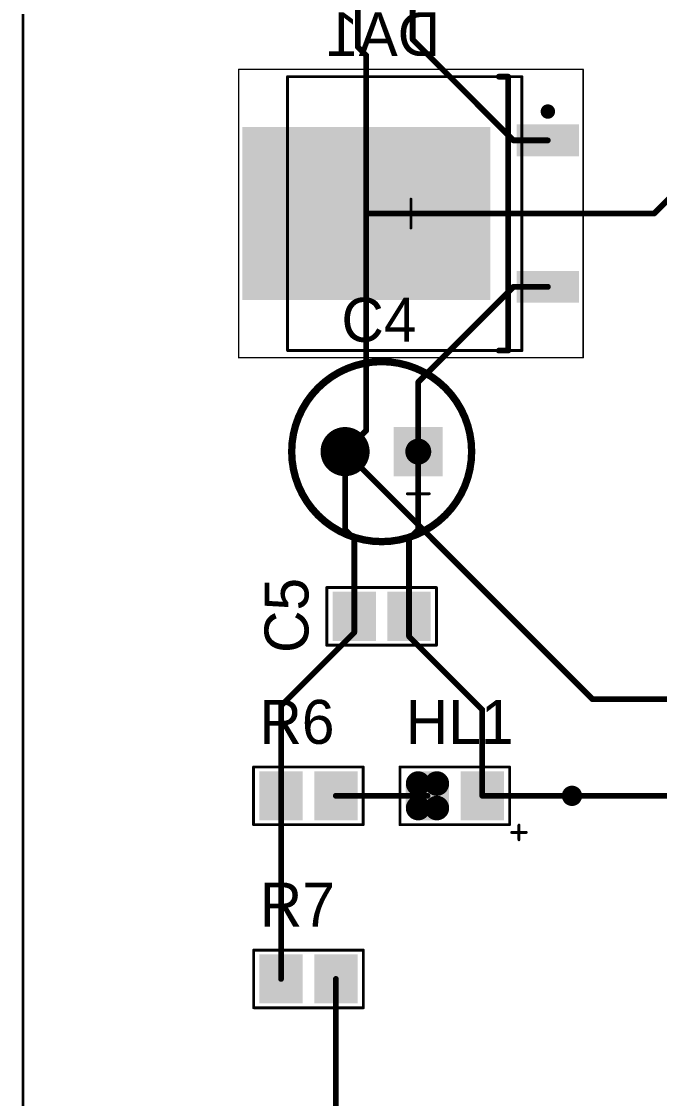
# Model space of a CAD drawing. Header units: millimetres. Extents: x 242 to 402, y 147 to 267.
# Drawn here: x 241.89 to 264.02, y 184.58 to 221.93 of the extents above; entities that cross this region are included whole.
import ezdxf

# ---------------------------------------------------------------- set-up
doc = ezdxf.new("R2010")
doc.units = ezdxf.units.MM
for name, color, linetype in [('BottomLayer', 5, 'Continuous'), ('BottomOverlay', 54, 'Continuous'), ('BottomPaste', 16, 'Continuous'), ('BottomSolder', 6, 'Continuous'), ('Mechanical13', 56, 'Continuous'), ('Mechanical15', 56, 'Continuous'), ('MultiLayer', 9, 'Continuous'), ('PadHoleLayer', 156, 'Continuous'), ('TopLayer', 1, 'Continuous'), ('TopOverlay', 2, 'Continuous'), ('TopPaste', 8, 'Continuous'), ('TopSolder', 216, 'Continuous'), ('ViaHoleLayer', 16, 'Continuous')]:
    doc.layers.add(name, color=color, linetype=linetype)

msp = doc.modelspace()

# ---------------------------------------------------------------- linework, layer by layer
at = {"layer": 'BottomLayer', "const_width": 0.2}
for points in [[(253.558, 221.04), (253.558, 226.568)], [(255.458, 221.3), (255.458, 226.568)], [(253.558, 221.04), (253.847, 220.751)], [(255.458, 221.3), (258.953, 217.805)], [(253.847, 215.265), (253.847, 220.751)], [(263.83, 215.265), (269.479, 220.914)], [(258.953, 217.805), (260.147, 217.805)], [(253.847, 207.746), (253.847, 215.265)], [(253.847, 215.265), (263.83, 215.265)], [(255.651, 209.423), (258.953, 212.725)], [(258.953, 212.725), (260.147, 212.725)], [(255.651, 207.01), (255.651, 209.423)], [(253.111, 207.01), (253.847, 207.746)], [(253.111, 207.01), (261.696, 198.425)], [(261.696, 198.425), (268.656, 198.425)], [(260.985, 195.072), (265.891, 195.072)]]:
    msp.add_lwpolyline(points, dxfattribs=at)
at = {"layer": 'BottomLayer'}
for points, const_width in [([(253.508, 221.04, 1), (253.608, 221.04, 1)], 0.1), ([(253.508, 221.04, 1), (253.608, 221.04, 1)], 0.1), ([(255.408, 221.3, 1), (255.508, 221.3, 1)], 0.1), ([(255.408, 221.3, 1), (255.508, 221.3, 1)], 0.1), ([(253.797, 220.751, 1), (253.897, 220.751, 1)], 0.1), ([(253.797, 220.751, 1), (253.897, 220.751, 1)], 0.1), ([(258.903, 217.805, 1), (259.003, 217.805, 1)], 0.1), ([(258.903, 217.805, 1), (259.003, 217.805, 1)], 0.1), ([(260.097, 217.805, 1), (260.197, 217.805, 1)], 0.1), ([(253.797, 215.265, 1), (253.897, 215.265, 1)], 0.1), ([(253.797, 215.265, 1), (253.897, 215.265, 1)], 0.1), ([(253.797, 215.265, 1), (253.897, 215.265, 1)], 0.1), ([(263.78, 215.265, 1), (263.88, 215.265, 1)], 0.1), ([(263.78, 215.265, 1), (263.88, 215.265, 1)], 0.1), ([(258.903, 212.725, 1), (259.003, 212.725, 1)], 0.1), ([(258.903, 212.725, 1), (259.003, 212.725, 1)], 0.1), ([(260.097, 212.725, 1), (260.197, 212.725, 1)], 0.1), ([(255.601, 209.423, 1), (255.701, 209.423, 1)], 0.1), ([(255.601, 209.423, 1), (255.701, 209.423, 1)], 0.1), ([(252.736, 207.01, 1), (253.486, 207.01, 1)], 0.75), ([(253.797, 207.746, 1), (253.897, 207.746, 1)], 0.1), ([(253.797, 207.746, 1), (253.897, 207.746, 1)], 0.1), ([(253.061, 207.01, 1), (253.161, 207.01, 1)], 0.1), ([(253.061, 207.01, 1), (253.161, 207.01, 1)], 0.1), ([(255.601, 207.01, 1), (255.701, 207.01, 1)], 0.1), ([(261.646, 198.425, 1), (261.746, 198.425, 1)], 0.1), ([(261.646, 198.425, 1), (261.746, 198.425, 1)], 0.1), ([(260.86, 195.072, 1), (261.11, 195.072, 1)], 0.25), ([(260.935, 195.072, 1), (261.035, 195.072, 1)], 0.1)]:
    msp.add_lwpolyline(points, format="xyb", close=True, dxfattribs=dict(at, const_width=const_width))
for points in [[(258.047, 212.365), (258.047, 218.165), (249.647, 212.365), (249.647, 218.165)], [(261.122, 217.355), (261.122, 218.255), (259.172, 217.355), (259.172, 218.255)], [(261.122, 212.275), (261.122, 213.175), (259.172, 212.275), (259.172, 213.175)], [(254.901, 207.76), (254.901, 206.26), (256.401, 207.76), (256.401, 206.26)]]:
    msp.add_solid(points, dxfattribs=at)
at = {"layer": 'BottomOverlay', "const_width": 0.2}
for points in [[(258.447, 220.015), (258.772, 220.015)], [(258.772, 210.515), (258.772, 220.015)], [(258.447, 210.515), (258.772, 210.515)]]:
    msp.add_lwpolyline(points, dxfattribs=at)
at = {"layer": 'BottomOverlay'}
for points, const_width in [([(258.397, 220.015, 1), (258.497, 220.015, 1)], 0.1), ([(258.722, 220.015, 1), (258.822, 220.015, 1)], 0.1), ([(258.722, 220.015, 1), (258.822, 220.015, 1)], 0.1), ([(260.272, 218.805, 1), (260.022, 218.805, 1)], 0.25), ([(259.96, 218.805, 1), (260.084, 218.805, 1)], 0.125), ([(260.21, 218.805, 1), (260.335, 218.805, 1)], 0.125), ([(258.397, 210.515, 1), (258.497, 210.515, 1)], 0.1), ([(258.722, 210.515, 1), (258.822, 210.515, 1)], 0.1), ([(258.722, 210.515, 1), (258.822, 210.515, 1)], 0.1)]:
    msp.add_lwpolyline(points, format="xyb", close=True, dxfattribs=dict(at, const_width=const_width))
at = {"layer": 'BottomPaste'}
for points in [[(258.047, 212.365), (258.047, 218.165), (249.647, 212.365), (249.647, 218.165)], [(261.122, 217.355), (261.122, 218.255), (259.172, 217.355), (259.172, 218.255)], [(261.122, 212.275), (261.122, 213.175), (259.172, 212.275), (259.172, 213.175)]]:
    msp.add_solid(points, dxfattribs=at)
at = {"layer": 'BottomSolder'}
for points, const_width in [([(252.685, 207.01, 1), (253.537, 207.01, 1)], 0.852), ([(260.809, 195.072, 1), (261.161, 195.072, 1)], 0.352)]:
    msp.add_lwpolyline(points, format="xyb", close=True, dxfattribs=dict(at, const_width=const_width))
for points in [[(258.149, 212.263), (258.149, 218.267), (249.545, 212.263), (249.545, 218.267)], [(261.224, 217.253), (261.224, 218.357), (259.07, 217.253), (259.07, 218.357)], [(261.224, 212.173), (261.224, 213.277), (259.07, 212.173), (259.07, 213.277)], [(254.799, 207.862), (254.799, 206.158), (256.503, 207.862), (256.503, 206.158)]]:
    msp.add_solid(points, dxfattribs=at)
at = {"layer": 'Mechanical13', "const_width": 0.1}
for points in [[(251.117, 220.015), (259.247, 220.015)], [(251.117, 210.515), (251.117, 220.015)], [(259.247, 210.515), (259.247, 220.015)], [(251.117, 210.515), (259.247, 210.515)]]:
    msp.add_lwpolyline(points, dxfattribs=at)
at = {"layer": 'Mechanical13', "const_width": 0.05}
for points in [[(251.092, 220.015, 1), (251.142, 220.015, 1)], [(251.092, 220.015, 1), (251.142, 220.015, 1)], [(259.222, 220.015, 1), (259.272, 220.015, 1)], [(259.222, 220.015, 1), (259.272, 220.015, 1)], [(251.092, 210.515, 1), (251.142, 210.515, 1)], [(251.092, 210.515, 1), (251.142, 210.515, 1)], [(259.222, 210.515, 1), (259.272, 210.515, 1)], [(259.222, 210.515, 1), (259.272, 210.515, 1)]]:
    msp.add_lwpolyline(points, format="xyb", close=True, dxfattribs=at)
at = {"layer": 'Mechanical15'}
for points, const_width in [([(241.935, 151.892), (241.935, 261.62)], 0.1), ([(249.422, 220.265), (261.372, 220.265)], 0.05), ([(249.422, 210.265), (249.422, 220.265)], 0.05), ([(261.372, 210.265), (261.372, 220.265)], 0.05), ([(255.397, 214.765), (255.397, 215.765)], 0.1), ([(254.897, 215.265), (255.897, 215.265)], 0.1), ([(249.422, 210.265), (261.372, 210.265)], 0.05)]:
    msp.add_lwpolyline(points, dxfattribs=dict(at, const_width=const_width))
for points, const_width in [([(249.41, 220.265, 1), (249.435, 220.265, 1)], 0.025), ([(249.41, 220.265, 1), (249.435, 220.265, 1)], 0.025), ([(261.359, 220.265, 1), (261.384, 220.265, 1)], 0.025), ([(261.359, 220.265, 1), (261.384, 220.265, 1)], 0.025), ([(255.372, 215.765, 1), (255.422, 215.765, 1)], 0.05), ([(254.872, 215.265, 1), (254.922, 215.265, 1)], 0.05), ([(255.872, 215.265, 1), (255.922, 215.265, 1)], 0.05), ([(255.372, 214.765, 1), (255.422, 214.765, 1)], 0.05), ([(249.41, 210.265, 1), (249.435, 210.265, 1)], 0.025), ([(249.41, 210.265, 1), (249.435, 210.265, 1)], 0.025), ([(261.359, 210.265, 1), (261.384, 210.265, 1)], 0.025), ([(261.359, 210.265, 1), (261.384, 210.265, 1)], 0.025)]:
    msp.add_lwpolyline(points, format="xyb", close=True, dxfattribs=dict(at, const_width=const_width))
at = {"layer": 'MultiLayer', "const_width": 0.25}
msp.add_lwpolyline([(260.86, 195.072, 1), (261.11, 195.072, 1)], format="xyb", close=True, dxfattribs=at)
at = {"layer": 'PadHoleLayer', "const_width": 0.45}
for points in [[(252.886, 207.01, 1), (253.336, 207.01, 1)], [(255.426, 207.01, 1), (255.876, 207.01, 1)]]:
    msp.add_lwpolyline(points, format="xyb", close=True, dxfattribs=at)
at = {"layer": 'TopLayer'}
for points, const_width in [([(252.736, 207.01, 1), (253.486, 207.01, 1)], 0.75), ([(253.061, 207.01, 1), (253.161, 207.01, 1)], 0.1), ([(255.601, 207.01, 1), (255.701, 207.01, 1)], 0.1), ([(253.061, 204.307, 1), (253.161, 204.307, 1)], 0.1), ([(253.061, 204.307, 1), (253.161, 204.307, 1)], 0.1), ([(255.601, 204.307, 1), (255.701, 204.307, 1)], 0.1), ([(255.601, 204.307, 1), (255.701, 204.307, 1)], 0.1), ([(253.381, 203.987, 1), (253.481, 203.987, 1)], 0.1), ([(253.381, 203.987, 1), (253.481, 203.987, 1)], 0.1), ([(255.281, 203.987, 1), (255.381, 203.987, 1)], 0.1), ([(255.281, 203.987, 1), (255.381, 203.987, 1)], 0.1), ([(253.381, 201.295, 1), (253.481, 201.295, 1)], 0.1), ([(253.381, 201.295, 1), (253.481, 201.295, 1)], 0.1), ([(255.281, 201.295, 1), (255.381, 201.295, 1)], 0.1), ([(255.281, 201.295, 1), (255.381, 201.295, 1)], 0.1), ([(253.381, 200.736, 1), (253.481, 200.736, 1)], 0.1), ([(253.381, 200.736, 1), (253.481, 200.736, 1)], 0.1), ([(255.281, 200.599, 1), (255.381, 200.599, 1)], 0.1), ([(255.281, 200.599, 1), (255.381, 200.599, 1)], 0.1), ([(250.841, 198.196, 1), (250.941, 198.196, 1)], 0.1), ([(250.841, 198.196, 1), (250.941, 198.196, 1)], 0.1), ([(257.821, 198.059, 1), (257.921, 198.059, 1)], 0.1), ([(257.821, 198.059, 1), (257.921, 198.059, 1)], 0.1), ([(255.483, 195.497, 1), (255.808, 195.497, 1)], 0.325), ([(256.133, 195.497, 1), (256.458, 195.497, 1)], 0.325), ([(250.841, 195.072, 1), (250.941, 195.072, 1)], 0.1), ([(250.841, 195.072, 1), (250.941, 195.072, 1)], 0.1), ([(252.741, 195.072, 1), (252.841, 195.072, 1)], 0.1), ([(255.921, 195.072, 1), (256.021, 195.072, 1)], 0.1), ([(257.821, 195.072, 1), (257.921, 195.072, 1)], 0.1), ([(257.821, 195.072, 1), (257.921, 195.072, 1)], 0.1), ([(260.86, 195.072, 1), (261.11, 195.072, 1)], 0.25), ([(260.935, 195.072, 1), (261.035, 195.072, 1)], 0.1), ([(255.483, 194.647, 1), (255.808, 194.647, 1)], 0.325), ([(256.133, 194.647, 1), (256.458, 194.647, 1)], 0.325), ([(250.841, 188.722, 1), (250.941, 188.722, 1)], 0.1), ([(252.741, 188.722, 1), (252.841, 188.722, 1)], 0.1)]:
    msp.add_lwpolyline(points, format="xyb", close=True, dxfattribs=dict(at, const_width=const_width))
at = {"layer": 'TopLayer', "const_width": 0.2}
for points in [[(253.111, 204.307), (253.111, 207.01)], [(255.651, 204.307), (255.651, 207.01)], [(253.111, 204.307), (253.431, 203.987)], [(255.331, 203.987), (255.651, 204.307)], [(253.431, 201.295), (253.431, 203.987)], [(255.331, 201.295), (255.331, 203.987)], [(253.431, 200.736), (253.431, 201.295)], [(255.331, 200.599), (255.331, 201.295)], [(250.891, 198.196), (253.431, 200.736)], [(255.331, 200.599), (257.871, 198.059)], [(250.891, 195.072), (250.891, 198.196)], [(257.871, 195.072), (257.871, 198.059)], [(250.891, 188.722), (250.891, 195.072)], [(252.791, 195.072), (255.971, 195.072)], [(257.871, 195.072), (260.985, 195.072)], [(252.791, 174.945), (252.791, 188.722)]]:
    msp.add_lwpolyline(points, dxfattribs=at)
at = {"layer": 'TopLayer'}
for points in [[(254.901, 207.76), (254.901, 206.26), (256.401, 207.76), (256.401, 206.26)], [(252.781, 202.045), (252.781, 200.545), (254.081, 202.045), (254.081, 200.545)], [(254.681, 202.045), (254.681, 200.545), (255.981, 202.045), (255.981, 200.545)], [(250.241, 195.822), (250.241, 194.322), (251.541, 195.822), (251.541, 194.322)], [(252.141, 195.822), (252.141, 194.322), (253.441, 195.822), (253.441, 194.322)], [(255.646, 195.822), (255.646, 194.322), (256.296, 195.822), (256.296, 194.322)], [(257.221, 195.822), (257.221, 194.322), (258.521, 195.822), (258.521, 194.322)], [(255.321, 195.497), (255.321, 194.647), (256.621, 195.497), (256.621, 194.647)], [(251.541, 187.972), (251.541, 189.472), (250.241, 187.972), (250.241, 189.472)], [(253.441, 187.972), (253.441, 189.472), (252.141, 187.972), (252.141, 189.472)]]:
    msp.add_solid(points, dxfattribs=at)
at = {"layer": 'TopOverlay'}
for points, const_width in [([(257.503, 207.01, 1), (251.259, 207.01, 1)], 0.254), ([(251.196, 207.01, 1), (251.323, 207.01, 1)], 0.127), ([(257.439, 207.01, 1), (257.566, 207.01, 1)], 0.127), ([(255.626, 205.93, 1), (255.676, 205.93, 1)], 0.05), ([(255.245, 205.549, 1), (255.295, 205.549, 1)], 0.05), ([(256.007, 205.549, 1), (256.057, 205.549, 1)], 0.05), ([(255.626, 205.168, 1), (255.676, 205.168, 1)], 0.05), ([(252.451, 202.295, 1), (252.501, 202.295, 1)], 0.05), ([(252.451, 202.295, 1), (252.501, 202.295, 1)], 0.05), ([(256.256, 202.295, 1), (256.306, 202.295, 1)], 0.05), ([(256.256, 202.295, 1), (256.306, 202.295, 1)], 0.05), ([(252.451, 200.295, 1), (252.501, 200.295, 1)], 0.05), ([(252.451, 200.295, 1), (252.501, 200.295, 1)], 0.05), ([(256.256, 200.395, 1), (256.306, 200.395, 1)], 0.05), ([(256.256, 200.395, 1), (256.306, 200.395, 1)], 0.05), ([(256.256, 200.295, 1), (256.306, 200.295, 1)], 0.05), ([(256.256, 200.295, 1), (256.306, 200.295, 1)], 0.05), ([(249.911, 196.072, 1), (249.961, 196.072, 1)], 0.05), ([(249.911, 196.072, 1), (249.961, 196.072, 1)], 0.05), ([(253.716, 196.072, 1), (253.766, 196.072, 1)], 0.05), ([(253.716, 196.072, 1), (253.766, 196.072, 1)], 0.05), ([(254.991, 196.072, 1), (255.041, 196.072, 1)], 0.05), ([(254.991, 196.072, 1), (255.041, 196.072, 1)], 0.05), ([(258.796, 196.072, 1), (258.846, 196.072, 1)], 0.05), ([(258.796, 196.072, 1), (258.846, 196.072, 1)], 0.05), ([(249.911, 194.072, 1), (249.961, 194.072, 1)], 0.05), ([(249.911, 194.072, 1), (249.961, 194.072, 1)], 0.05), ([(253.716, 194.172, 1), (253.766, 194.172, 1)], 0.05), ([(253.716, 194.172, 1), (253.766, 194.172, 1)], 0.05), ([(253.716, 194.072, 1), (253.766, 194.072, 1)], 0.05), ([(253.716, 194.072, 1), (253.766, 194.072, 1)], 0.05), ([(254.991, 194.072, 1), (255.041, 194.072, 1)], 0.05), ([(254.991, 194.072, 1), (255.041, 194.072, 1)], 0.05), ([(258.796, 194.172, 1), (258.846, 194.172, 1)], 0.05), ([(258.796, 194.172, 1), (258.846, 194.172, 1)], 0.05), ([(258.796, 194.072, 1), (258.846, 194.072, 1)], 0.05), ([(258.796, 194.072, 1), (258.846, 194.072, 1)], 0.05), ([(259.119, 194.056, 1), (259.168, 194.056, 1)], 0.05), ([(258.865, 193.802, 1), (258.914, 193.802, 1)], 0.05), ([(259.119, 193.548, 1), (259.168, 193.548, 1)], 0.05), ([(259.373, 193.802, 1), (259.422, 193.802, 1)], 0.05), ([(249.916, 189.722, 1), (249.966, 189.722, 1)], 0.05), ([(249.916, 189.722, 1), (249.966, 189.722, 1)], 0.05), ([(253.721, 189.722, 1), (253.771, 189.722, 1)], 0.05), ([(253.721, 189.722, 1), (253.771, 189.722, 1)], 0.05), ([(249.916, 189.622, 1), (249.966, 189.622, 1)], 0.05), ([(249.916, 189.622, 1), (249.966, 189.622, 1)], 0.05), ([(249.916, 187.722, 1), (249.966, 187.722, 1)], 0.05), ([(249.916, 187.722, 1), (249.966, 187.722, 1)], 0.05), ([(253.721, 187.722, 1), (253.771, 187.722, 1)], 0.05), ([(253.721, 187.722, 1), (253.771, 187.722, 1)], 0.05)]:
    msp.add_lwpolyline(points, format="xyb", close=True, dxfattribs=dict(at, const_width=const_width))
at = {"layer": 'TopOverlay', "const_width": 0.1}
for points in [[(255.651, 205.168), (255.651, 205.93)], [(255.27, 205.549), (256.032, 205.549)], [(252.476, 200.295), (252.476, 202.295)], [(252.476, 202.295), (256.281, 202.295)], [(256.281, 200.395), (256.281, 202.295)], [(252.476, 200.295), (256.281, 200.295)], [(256.281, 200.295), (256.281, 200.395)], [(249.936, 194.072), (249.936, 196.072)], [(249.936, 196.072), (253.741, 196.072)], [(253.741, 194.172), (253.741, 196.072)], [(255.016, 196.072), (258.821, 196.072)], [(255.016, 194.072), (255.016, 196.072)], [(258.821, 194.172), (258.821, 196.072)], [(249.936, 194.072), (253.741, 194.072)], [(253.741, 194.072), (253.741, 194.172)], [(255.016, 194.072), (258.821, 194.072)], [(258.821, 194.072), (258.821, 194.172)], [(259.144, 193.548), (259.144, 194.056)], [(258.889, 193.802), (259.397, 193.802)], [(249.941, 189.622), (249.941, 189.722)], [(249.941, 189.722), (253.746, 189.722)], [(253.746, 187.722), (253.746, 189.722)], [(249.941, 187.722), (249.941, 189.622)], [(249.941, 187.722), (253.746, 187.722)]]:
    msp.add_lwpolyline(points, dxfattribs=at)
at = {"layer": 'TopPaste', "const_width": 0.325}
for points in [[(255.483, 195.497, 1), (255.808, 195.497, 1)], [(256.133, 195.497, 1), (256.458, 195.497, 1)], [(255.483, 194.647, 1), (255.808, 194.647, 1)], [(256.133, 194.647, 1), (256.458, 194.647, 1)]]:
    msp.add_lwpolyline(points, format="xyb", close=True, dxfattribs=at)
at = {"layer": 'TopPaste'}
for points in [[(252.781, 202.045), (252.781, 200.545), (254.081, 202.045), (254.081, 200.545)], [(254.681, 202.045), (254.681, 200.545), (255.981, 202.045), (255.981, 200.545)], [(250.241, 195.822), (250.241, 194.322), (251.541, 195.822), (251.541, 194.322)], [(252.141, 195.822), (252.141, 194.322), (253.441, 195.822), (253.441, 194.322)], [(255.646, 195.822), (255.646, 194.322), (256.296, 195.822), (256.296, 194.322)], [(257.221, 195.822), (257.221, 194.322), (258.521, 195.822), (258.521, 194.322)], [(255.321, 195.497), (255.321, 194.647), (256.621, 195.497), (256.621, 194.647)], [(251.541, 187.972), (251.541, 189.472), (250.241, 187.972), (250.241, 189.472)], [(253.441, 187.972), (253.441, 189.472), (252.141, 187.972), (252.141, 189.472)]]:
    msp.add_solid(points, dxfattribs=at)
at = {"layer": 'TopSolder'}
for points, const_width in [([(252.685, 207.01, 1), (253.537, 207.01, 1)], 0.852), ([(255.433, 195.497, 1), (255.859, 195.497, 1)], 0.427), ([(256.083, 195.497, 1), (256.509, 195.497, 1)], 0.427), ([(260.809, 195.072, 1), (261.161, 195.072, 1)], 0.352), ([(255.433, 194.647, 1), (255.859, 194.647, 1)], 0.427), ([(256.083, 194.647, 1), (256.509, 194.647, 1)], 0.427)]:
    msp.add_lwpolyline(points, format="xyb", close=True, dxfattribs=dict(at, const_width=const_width))
for points in [[(254.799, 207.862), (254.799, 206.158), (256.503, 207.862), (256.503, 206.158)], [(252.679, 202.147), (252.679, 200.443), (254.183, 202.147), (254.183, 200.443)], [(254.579, 202.147), (254.579, 200.443), (256.083, 202.147), (256.083, 200.443)], [(250.139, 195.924), (250.139, 194.22), (251.643, 195.924), (251.643, 194.22)], [(252.039, 195.924), (252.039, 194.22), (253.543, 195.924), (253.543, 194.22)], [(255.646, 195.924), (255.646, 194.22), (256.296, 195.924), (256.296, 194.22)], [(257.119, 195.924), (257.119, 194.22), (258.623, 195.924), (258.623, 194.22)], [(255.219, 195.497), (255.219, 194.647), (256.723, 195.497), (256.723, 194.647)], [(251.643, 187.87), (251.643, 189.574), (250.139, 187.87), (250.139, 189.574)], [(253.543, 187.87), (253.543, 189.574), (252.039, 187.87), (252.039, 189.574)]]:
    msp.add_solid(points, dxfattribs=at)
at = {"layer": 'ViaHoleLayer', "const_width": 0.15}
msp.add_lwpolyline([(260.91, 195.072, 1), (261.06, 195.072, 1)], format="xyb", close=True, dxfattribs=at)

# ---------------------------------------------------------------- texts
at = {"layer": 'BottomOverlay', "text_generation_flag": 2}
msp.add_text('DA1', height=1.524, rotation=360, dxfattribs=at).set_placement((256.413, 220.726))
at = {"layer": 'TopOverlay'}
for s, p in [('C4', (252.984, 210.82)), ('R6', (250.139, 196.875)), ('HL1', (255.219, 196.875)), ('R7', (250.152, 190.538))]:
    msp.add_text(s, height=1.524, dxfattribs=at).set_placement(p)
msp.add_text('C5', height=1.524, rotation=90, dxfattribs=at).set_placement((251.841, 200.025))

doc.saveas('drawing.dxf')
